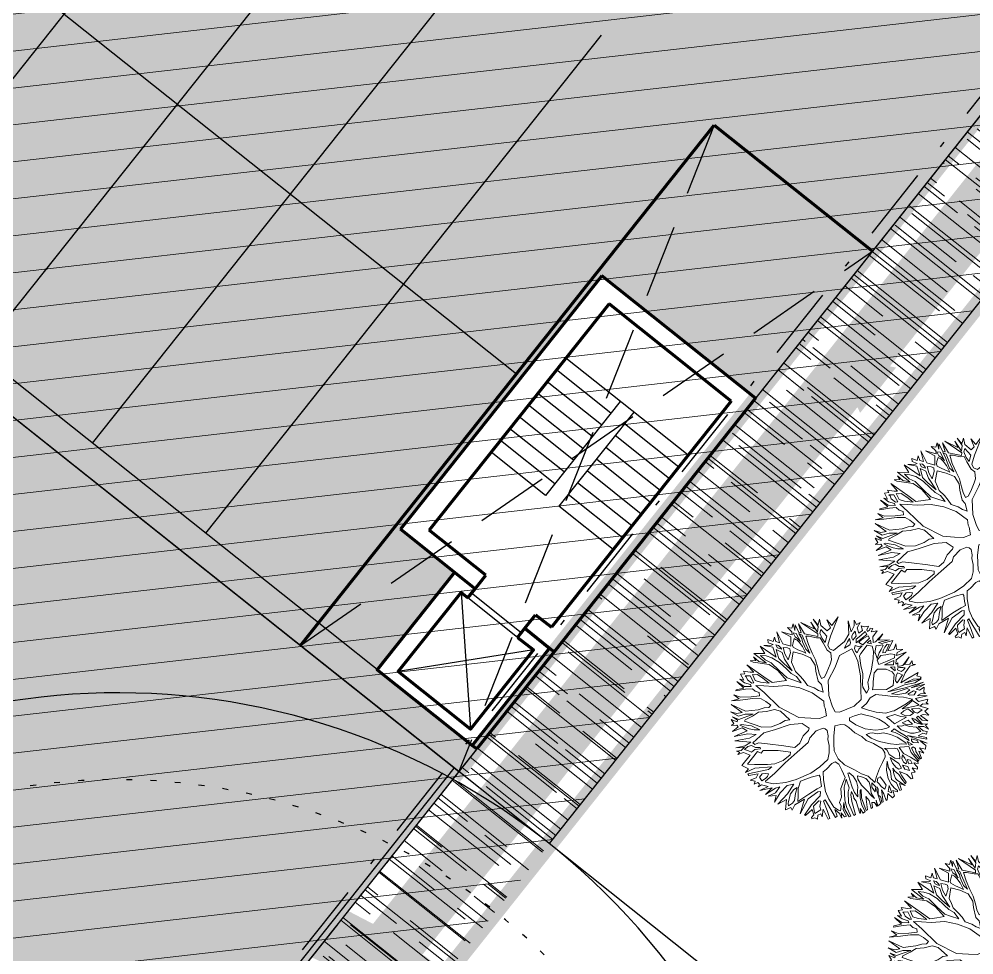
# Model space of a CAD drawing. Header units: metres. Extents: x -664657 to -643449, y -1076720 to -1062383.
# Drawn here: x -660278.7 to -660262.18, y -1066145.3 to -1066129.12 of the extents above; entities that cross this region are included whole.
import ezdxf

# ---------------------------------------------------------------- set-up
doc = ezdxf.new("R2010")
doc.units = ezdxf.units.M
doc.header["$LTSCALE"] = 0.1
for name, pattern in [('DASHDOT', [25.4, 12.7, -6.35, 0, -6.35]), ('DASHED', [19.05, 12.7, -6.35]), ('DIVIDE', [31.75, 12.7, -6.35, 0, -6.35, 0, -6.35]), ('DOT', [6.35, 0, -6.35])]:
    doc.linetypes.add(name, pattern=pattern)
doc.layers.get('0').update_dxf_attribs({"color": 8, "lineweight": 9})
for name, color, linetype in [('AA_THER_DOPRAVA', 142, 'Continuous'), ('AA_THER_KOMUNIKACE', 201, 'Continuous'), ('AA_THER_osy', 46, 'DASHDOT'), ('AA_THER_slabá', 4, 'Continuous'), ('AA_THER_srafy', 52, 'Continuous'), ('AA_THER_SRAFY KATASTR', 14, 'Continuous'), ('AA_THER_ZNACENI', 7, 'Continuous'), ('AA_THER_čerchovaná', 84, 'DIVIDE'), ('AA_THER_čárkovaná', 5, 'DASHED')]:
    doc.layers.add(name, color=color, linetype=linetype)
doc.layers.add('AA_THER_pomocná', color=30, linetype='Continuous', plot=False)
doc.layers.add('AA_THER_silná', color=1, linetype='Continuous', lineweight=70)
doc.layers.add('AA_THER_STAFAZ', color=252, linetype='Continuous', lineweight=0)

# ---------------------------------------------------------------- blocks, each defined once
blk = doc.blocks.new('A$C0C461CEA')
for p, q in [((0.063, 0.606), (-0.009, 0.765)), ((-0.009, 0.765), (0.101, 0.706)), ((0.101, 0.706), (0.094, 0.804)), ((0.094, 0.804), (0.195, 0.61)), ((0.214, 0.725), (0.134, 0.788)), ((0.134, 0.788), (0.212, 0.751)), ((0.191, 0.795), (0.205, 0.826)), ((0.231, 0.749), (0.191, 0.795)), ((0.205, 0.826), (0.247, 0.779)), ((0.247, 0.779), (0.283, 0.818)), ((0.283, 0.818), (0.273, 0.766)), ((0.273, 0.766), (0.303, 0.735)), ((0.303, 0.735), (0.335, 0.855)), ((0.335, 0.855), (0.332, 0.706)), ((0.448, 0.732), (0.381, 0.832)), ((0.381, 0.832), (0.473, 0.745)), ((0.483, 0.777), (0.463, 0.845)), ((0.463, 0.845), (0.503, 0.812)), ((0.473, 0.745), (0.483, 0.777)), ((0.49, 0.711), (0.491, 0.762)), ((0.491, 0.762), (0.519, 0.739)), ((0.503, 0.812), (0.541, 0.849)), ((0.541, 0.849), (0.523, 0.775)), ((0.523, 0.775), (0.552, 0.829)), ((0.552, 0.829), (0.55, 0.733)), ((0.572, 0.716), (0.592, 0.82)), ((0.592, 0.82), (0.599, 0.69)), ((0.732, 0.619), (0.623, 0.824)), ((0.623, 0.824), (0.721, 0.691)), ((0.721, 0.691), (0.725, 0.772)), ((0.725, 0.772), (0.739, 0.638)), ((0.773, 0.691), (0.762, 0.79)), ((0.762, 0.79), (0.78, 0.708)), ((0.782, 0.71), (0.826, 0.755)), ((0.826, 0.755), (0.807, 0.687)), ((-0.108, 0.579), (-0.136, 0.688)), ((-0.136, 0.688), (-0.031, 0.479)), ((-0.062, 0.681), (-0.084, 0.71)), ((-0.084, 0.71), (-0.025, 0.681)), ((0.086, 0.573), (-0.062, 0.681)), ((-0.025, 0.681), (-0.029, 0.73)), ((-0.029, 0.73), (-0.001, 0.656)), ((-0.001, 0.656), (0.063, 0.606)), ((0.049, 0.709), (0.1, 0.674)), ((0.071, 0.64), (0.049, 0.709)), ((0.1, 0.674), (0.148, 0.626)), ((0.195, 0.61), (0.214, 0.725)), ((0.212, 0.751), (0.231, 0.749)), ((0.226, 0.644), (0.236, 0.684)), ((0.236, 0.684), (0.278, 0.625)), ((0.256, 0.734), (0.28, 0.713)), ((0.257, 0.695), (0.256, 0.734)), ((0.272, 0.676), (0.257, 0.695)), ((0.291, 0.657), (0.272, 0.676)), ((0.28, 0.713), (0.29, 0.678)), ((0.29, 0.678), (0.291, 0.657)), ((0.298, 0.594), (0.316, 0.668)), ((0.316, 0.668), (0.354, 0.641)), ((0.332, 0.706), (0.398, 0.641)), ((0.398, 0.641), (0.448, 0.732)), ((0.438, 0.663), (0.419, 0.639)), ((0.471, 0.697), (0.438, 0.663)), ((0.482, 0.682), (0.471, 0.697)), ((0.492, 0.669), (0.482, 0.682)), ((0.505, 0.682), (0.49, 0.711)), ((0.503, 0.634), (0.492, 0.669)), ((0.518, 0.634), (0.505, 0.682)), ((0.519, 0.739), (0.518, 0.634)), ((0.539, 0.622), (0.547, 0.66)), ((0.544, 0.723), (0.568, 0.689)), ((0.547, 0.66), (0.544, 0.723)), ((0.55, 0.733), (0.572, 0.716)), ((0.568, 0.689), (0.562, 0.609)), ((0.6, 0.66), (0.581, 0.563)), ((0.599, 0.69), (0.656, 0.641)), ((0.629, 0.644), (0.6, 0.66)), ((0.739, 0.638), (0.773, 0.691)), ((0.785, 0.647), (0.756, 0.617)), ((0.78, 0.708), (0.782, 0.71)), ((0.811, 0.549), (0.785, 0.647)), ((0.807, 0.687), (0.84, 0.599)), ((1.024, 0.679), (0.847, 0.53)), ((0.888, 0.613), (0.897, 0.711)), ((0.897, 0.711), (0.915, 0.627)), ((0.915, 0.627), (1.024, 0.679)), ((-0.291, 0.473), (-0.326, 0.577)), ((-0.326, 0.577), (-0.279, 0.488)), ((-0.256, 0.522), (-0.284, 0.582)), ((-0.284, 0.582), (-0.25, 0.553)), ((-0.25, 0.553), (-0.251, 0.627)), ((-0.251, 0.627), (-0.205, 0.61)), ((-0.215, 0.587), (-0.164, 0.562)), ((-0.208, 0.57), (-0.215, 0.587)), ((-0.212, 0.536), (-0.208, 0.57)), ((-0.205, 0.61), (-0.205, 0.641)), ((-0.205, 0.641), (-0.143, 0.596)), ((-0.164, 0.562), (-0.163, 0.47)), ((-0.143, 0.596), (-0.108, 0.579)), ((-0.134, 0.562), (-0.138, 0.487)), ((-0.111, 0.544), (-0.134, 0.562)), ((-0.084, 0.536), (-0.111, 0.544)), ((0.115, 0.58), (0.071, 0.64)), ((0.141, 0.467), (0.086, 0.573)), ((0.154, 0.458), (0.115, 0.58)), ((0.148, 0.626), (0.198, 0.54)), ((0.198, 0.54), (0.234, 0.438)), ((0.212, 0.581), (0.226, 0.644)), ((0.236, 0.499), (0.212, 0.581)), ((0.278, 0.625), (0.267, 0.543)), ((0.267, 0.543), (0.281, 0.388)), ((0.299, 0.519), (0.298, 0.594)), ((0.359, 0.578), (0.299, 0.519)), ((0.392, 0.572), (0.318, 0.477)), ((0.354, 0.641), (0.373, 0.618)), ((0.373, 0.618), (0.359, 0.578)), ((0.469, 0.501), (0.392, 0.572)), ((0.419, 0.639), (0.417, 0.618)), ((0.417, 0.618), (0.449, 0.568)), ((0.449, 0.568), (0.492, 0.518)), ((0.512, 0.575), (0.503, 0.634)), ((0.511, 0.491), (0.512, 0.575)), ((0.53, 0.531), (0.539, 0.622)), ((0.562, 0.609), (0.551, 0.471)), ((0.581, 0.563), (0.574, 0.456)), ((0.699, 0.587), (0.629, 0.644)), ((0.656, 0.641), (0.716, 0.594)), ((0.735, 0.569), (0.699, 0.587)), ((0.716, 0.594), (0.732, 0.619)), ((0.736, 0.502), (0.735, 0.569)), ((0.756, 0.617), (0.75, 0.55)), ((0.75, 0.55), (0.759, 0.494)), ((0.759, 0.494), (0.811, 0.549)), ((0.84, 0.599), (0.888, 0.613)), ((1.039, 0.454), (1.103, 0.589)), ((1.103, 0.589), (1.074, 0.465)), ((1.137, 0.506), (1.166, 0.562)), ((1.166, 0.562), (1.164, 0.508)), ((-0.394, 0.388), (-0.424, 0.459)), ((-0.424, 0.459), (-0.372, 0.399)), ((-0.386, 0.487), (-0.377, 0.497)), ((-0.28, 0.452), (-0.386, 0.487)), ((-0.377, 0.497), (-0.291, 0.473)), ((-0.209, 0.421), (-0.28, 0.452)), ((-0.279, 0.488), (-0.209, 0.448)), ((-0.207, 0.472), (-0.256, 0.522)), ((-0.186, 0.48), (-0.212, 0.536)), ((-0.209, 0.448), (-0.207, 0.472)), ((-0.163, 0.47), (-0.186, 0.48)), ((-0.157, 0.436), (-0.114, 0.321)), ((-0.081, 0.391), (-0.157, 0.436)), ((-0.138, 0.487), (-0.095, 0.443)), ((-0.095, 0.443), (-0.013, 0.385)), ((-0.05, 0.471), (-0.084, 0.536)), ((-0.013, 0.385), (-0.05, 0.471)), ((-0.031, 0.479), (0.019, 0.379)), ((0.175, 0.322), (0.141, 0.467)), ((0.193, 0.345), (0.154, 0.458)), ((0.234, 0.438), (0.258, 0.367)), ((0.281, 0.388), (0.236, 0.499)), ((0.318, 0.477), (0.314, 0.414)), ((0.532, 0.422), (0.469, 0.501)), ((0.492, 0.518), (0.511, 0.491)), ((0.551, 0.471), (0.53, 0.531)), ((0.574, 0.456), (0.571, 0.374)), ((0.738, 0.409), (0.736, 0.502)), ((0.772, 0.454), (0.768, 0.41)), ((0.847, 0.53), (0.772, 0.454)), ((0.955, 0.401), (1.039, 0.454)), ((1.085, 0.438), (1.06, 0.421)), ((1.074, 0.465), (1.137, 0.506)), ((1.117, 0.447), (1.085, 0.438)), ((1.102, 0.394), (1.117, 0.447)), ((1.154, 0.472), (1.142, 0.409)), ((1.213, 0.508), (1.154, 0.472)), ((1.164, 0.508), (1.213, 0.508)), ((1.193, 0.416), (1.206, 0.47)), ((1.206, 0.47), (1.232, 0.441)), ((1.232, 0.441), (1.276, 0.429)), ((-0.436, 0.238), (-0.503, 0.376)), ((-0.503, 0.376), (-0.397, 0.235)), ((-0.394, 0.371), (-0.482, 0.412)), ((-0.482, 0.412), (-0.394, 0.388)), ((-0.256, 0.32), (-0.394, 0.371)), ((-0.372, 0.399), (-0.265, 0.347)), ((-0.265, 0.347), (-0.176, 0.312)), ((-0.194, 0.381), (-0.209, 0.421)), ((-0.162, 0.346), (-0.194, 0.381)), ((-0.176, 0.312), (-0.162, 0.346)), ((0.012, 0.333), (-0.081, 0.391)), ((0.154, 0.269), (0.012, 0.333)), ((0.019, 0.379), (0.096, 0.349)), ((0.096, 0.349), (0.175, 0.322)), ((0.24, 0.295), (0.193, 0.345)), ((0.258, 0.367), (0.296, 0.309)), ((0.314, 0.414), (0.309, 0.363)), ((0.309, 0.363), (0.334, 0.286)), ((0.513, 0.258), (0.54, 0.324)), ((0.54, 0.324), (0.532, 0.422)), ((0.571, 0.374), (0.551, 0.283)), ((0.731, 0.289), (0.76, 0.363)), ((0.76, 0.363), (0.738, 0.409)), ((0.768, 0.41), (0.8, 0.37)), ((0.8, 0.37), (0.955, 0.401)), ((0.943, 0.354), (0.922, 0.336)), ((0.922, 0.336), (0.992, 0.342)), ((0.983, 0.384), (0.943, 0.354)), ((1.022, 0.404), (0.983, 0.384)), ((0.992, 0.342), (1.008, 0.359)), ((1.008, 0.359), (1.022, 0.404)), ((1.06, 0.421), (1.046, 0.396)), ((1.046, 0.396), (1.046, 0.37)), ((1.046, 0.37), (1.102, 0.394)), ((1.084, 0.364), (1.065, 0.329)), ((1.065, 0.329), (1.216, 0.353)), ((1.151, 0.377), (1.084, 0.364)), ((1.115, 0.327), (1.094, 0.318)), ((1.157, 0.334), (1.115, 0.327)), ((1.142, 0.409), (1.193, 0.416)), ((1.216, 0.393), (1.151, 0.377)), ((1.223, 0.332), (1.157, 0.334)), ((1.216, 0.353), (1.216, 0.393)), ((1.221, 0.303), (1.223, 0.332)), ((1.276, 0.429), (1.239, 0.399)), ((1.239, 0.399), (1.239, 0.378)), ((1.239, 0.378), (1.266, 0.383)), ((1.336, 0.335), (1.265, 0.299)), ((1.266, 0.383), (1.281, 0.398)), ((1.308, 0.383), (1.275, 0.358)), ((1.275, 0.358), (1.336, 0.335)), ((1.281, 0.398), (1.308, 0.383)), ((-0.577, 0.172), (-0.583, 0.229)), ((-0.583, 0.229), (-0.536, 0.174)), ((-0.526, 0.187), (-0.556, 0.247)), ((-0.556, 0.247), (-0.505, 0.187)), ((-0.495, 0.221), (-0.55, 0.309)), ((-0.55, 0.309), (-0.495, 0.256)), ((-0.495, 0.256), (-0.436, 0.238)), ((-0.415, 0.205), (-0.495, 0.221)), ((-0.397, 0.235), (-0.263, 0.181)), ((-0.174, 0.275), (-0.256, 0.32)), ((-0.142, 0.224), (-0.174, 0.275)), ((-0.114, 0.159), (-0.142, 0.224)), ((-0.114, 0.321), (-0.04, 0.095)), ((0.266, 0.178), (0.154, 0.269)), ((0.308, 0.222), (0.24, 0.295)), ((0.296, 0.309), (0.308, 0.222)), ((0.334, 0.286), (0.348, 0.221)), ((0.348, 0.221), (0.354, 0.16)), ((0.485, 0.148), (0.513, 0.258)), ((0.534, 0.218), (0.533, 0.155)), ((0.551, 0.283), (0.534, 0.218)), ((0.619, 0.192), (0.694, 0.255)), ((0.694, 0.255), (0.731, 0.289)), ((0.834, 0.289), (0.726, 0.197)), ((0.992, 0.29), (0.834, 0.289)), ((0.985, 0.138), (0.99, 0.219)), ((0.99, 0.219), (0.992, 0.29)), ((1.019, 0.28), (1.014, 0.25)), ((1.014, 0.25), (1.022, 0.223)), ((1.04, 0.305), (1.019, 0.28)), ((1.022, 0.223), (1.057, 0.251)), ((1.065, 0.28), (1.04, 0.305)), ((1.161, 0.247), (1.054, 0.196)), ((1.057, 0.251), (1.11, 0.266)), ((1.11, 0.266), (1.065, 0.28)), ((1.094, 0.318), (1.123, 0.272)), ((1.123, 0.272), (1.221, 0.303)), ((1.207, 0.21), (1.161, 0.247)), ((1.221, 0.277), (1.173, 0.268)), ((1.173, 0.268), (1.209, 0.239)), ((1.209, 0.239), (1.221, 0.277)), ((1.265, 0.299), (1.236, 0.242)), ((1.236, 0.242), (1.263, 0.236)), ((1.263, 0.236), (1.379, 0.275)), ((1.379, 0.275), (1.301, 0.236)), ((1.301, 0.236), (1.411, 0.18)), ((-0.635, 0.101), (-0.551, 0.117)), ((-0.612, 0.165), (-0.577, 0.172)), ((-0.557, 0.142), (-0.612, 0.165)), ((-0.551, 0.117), (-0.557, 0.142)), ((-0.536, 0.174), (-0.526, 0.187)), ((-0.509, 0.126), (-0.526, 0.126)), ((-0.526, 0.126), (-0.492, 0.08)), ((-0.416, 0.057), (-0.509, 0.126)), ((-0.505, 0.187), (-0.335, 0.163)), ((-0.444, 0.15), (-0.46, 0.141)), ((-0.46, 0.141), (-0.318, -0.013)), ((-0.353, 0.149), (-0.444, 0.15)), ((-0.335, 0.163), (-0.415, 0.205)), ((-0.273, 0.155), (-0.353, 0.149)), ((-0.191, 0.121), (-0.273, 0.155)), ((-0.263, 0.181), (-0.194, 0.167)), ((-0.194, 0.167), (-0.145, 0.146)), ((-0.099, 0.096), (-0.191, 0.121)), ((-0.145, 0.146), (-0.114, 0.159)), ((0.364, 0.065), (0.266, 0.178)), ((0.354, 0.16), (0.409, 0.103)), ((0.498, 0.096), (0.485, 0.148)), ((0.533, 0.155), (0.567, 0.153)), ((0.567, 0.153), (0.619, 0.192)), ((0.726, 0.197), (0.588, 0.099)), ((0.934, -0.024), (0.985, 0.138)), ((1.029, 0.181), (0.99, 0.078)), ((1.054, 0.196), (1.029, 0.181)), ((1.15, 0.081), (1.193, 0.151)), ((1.201, 0.118), (1.192, 0.06)), ((1.193, 0.151), (1.207, 0.21)), ((1.249, 0.194), (1.201, 0.132)), ((1.201, 0.132), (1.201, 0.118)), ((1.242, 0.105), (1.277, 0.128)), ((1.268, 0.179), (1.249, 0.194)), ((1.314, 0.169), (1.268, 0.179)), ((1.294, 0.108), (1.276, 0.086)), ((1.277, 0.128), (1.319, 0.158)), ((1.411, 0.18), (1.289, 0.213)), ((1.289, 0.213), (1.317, 0.184)), ((1.327, 0.131), (1.294, 0.108)), ((1.305, 0.077), (1.384, 0.138)), ((1.319, 0.158), (1.314, 0.169)), ((1.317, 0.184), (1.443, 0.155)), ((1.367, 0.149), (1.327, 0.131)), ((1.443, 0.155), (1.34, 0.081)), ((1.384, 0.138), (1.367, 0.149)), ((1.406, 0.061), (1.454, 0.109)), ((1.454, 0.109), (1.431, 0.05)), ((-0.493, -0.002), (-0.644, 0.041)), ((-0.644, 0.041), (-0.485, 0.03)), ((-0.519, 0.086), (-0.635, 0.101)), ((-0.485, 0.03), (-0.519, 0.086)), ((-0.492, 0.08), (-0.453, 0.038)), ((-0.453, 0.038), (-0.411, 0.003)), ((-0.354, -0.026), (-0.416, 0.057)), ((-0.411, 0.003), (-0.354, -0.026)), ((-0.05, 0.048), (-0.099, 0.096)), ((0, -0.086), (-0.05, 0.048)), ((-0.04, 0.095), (0.101, -0.11)), ((0.435, -0.079), (0.364, 0.065)), ((0.409, 0.103), (0.439, 0.053)), ((0.439, 0.053), (0.476, 0.01)), ((0.476, 0.01), (0.498, 0.096)), ((0.588, 0.099), (0.514, -0.053)), ((0.99, 0.078), (0.966, -0.017)), ((1.064, -0.035), (1.15, 0.081)), ((1.184, 0.044), (1.176, -0.007)), ((1.242, 0.072), (1.184, 0.044)), ((1.192, 0.06), (1.242, 0.105)), ((1.297, 0.051), (1.242, 0.072)), ((1.276, 0.086), (1.305, 0.077)), ((1.347, 0.037), (1.297, 0.051)), ((1.34, 0.081), (1.406, 0.061)), ((1.386, 0.006), (1.347, 0.037)), ((1.367, -0.026), (1.386, 0.006)), ((1.421, 0.016), (1.398, -0.011)), ((1.495, 0.013), (1.421, 0.016)), ((1.431, 0.05), (1.495, 0.013)), ((-0.599, -0.118), (-0.687, -0.081)), ((-0.687, -0.081), (-0.582, -0.108)), ((-0.508, -0.101), (-0.659, -0.004)), ((-0.659, -0.004), (-0.5, -0.057)), ((-0.582, -0.108), (-0.544, -0.105)), ((-0.544, -0.105), (-0.508, -0.101)), ((-0.5, -0.057), (-0.412, -0.054)), ((-0.412, -0.054), (-0.493, -0.002)), ((-0.33, -0.078), (-0.491, -0.12)), ((-0.208, -0.104), (-0.33, -0.078)), ((-0.318, -0.013), (-0.221, -0.06)), ((-0.221, -0.06), (-0.118, -0.072)), ((-0.023, -0.134), (-0.208, -0.104)), ((-0.118, -0.072), (-0.051, -0.067)), ((-0.051, -0.067), (0, -0.086)), ((0.412, -0.132), (0.435, -0.079)), ((0.514, -0.053), (0.492, -0.182)), ((0.864, -0.159), (0.934, -0.024)), ((0.966, -0.017), (0.908, -0.119)), ((0.973, -0.127), (1.064, -0.035)), ((1.084, -0.067), (1.026, -0.151)), ((1.138, -0.047), (1.084, -0.067)), ((1.225, -0.095), (1.138, -0.047)), ((1.176, -0.007), (1.277, -0.02)), ((1.271, -0.153), (1.225, -0.095)), ((1.231, -0.04), (1.321, -0.091)), ((1.289, -0.041), (1.231, -0.04)), ((1.277, -0.02), (1.367, -0.026)), ((1.324, -0.116), (1.277, -0.096)), ((1.277, -0.096), (1.303, -0.157)), ((1.346, -0.047), (1.289, -0.041)), ((1.321, -0.091), (1.346, -0.047)), ((1.374, -0.053), (1.346, -0.093)), ((1.346, -0.093), (1.374, -0.091)), ((1.374, -0.091), (1.353, -0.129)), ((1.514, -0.029), (1.374, -0.053)), ((1.398, -0.011), (1.514, -0.029)), ((1.41, -0.147), (1.519, -0.094)), ((1.519, -0.094), (1.431, -0.145)), ((-0.701, -0.157), (-0.672, -0.144)), ((-0.634, -0.167), (-0.701, -0.157)), ((-0.672, -0.144), (-0.697, -0.115)), ((-0.697, -0.115), (-0.649, -0.134)), ((-0.649, -0.134), (-0.599, -0.118)), ((-0.583, -0.227), (-0.634, -0.167)), ((-0.561, -0.129), (-0.611, -0.142)), ((-0.611, -0.142), (-0.575, -0.175)), ((-0.575, -0.175), (-0.552, -0.204)), ((-0.519, -0.137), (-0.561, -0.129)), ((-0.552, -0.204), (-0.506, -0.197)), ((-0.491, -0.179), (-0.519, -0.137)), ((-0.506, -0.197), (-0.448, -0.22)), ((-0.491, -0.12), (-0.481, -0.145)), ((-0.444, -0.203), (-0.491, -0.179)), ((-0.481, -0.145), (-0.435, -0.149)), ((-0.448, -0.22), (-0.444, -0.203)), ((-0.435, -0.149), (-0.35, -0.207)), ((-0.35, -0.207), (-0.2, -0.314)), ((0.101, -0.19), (-0.023, -0.134)), ((0.101, -0.11), (0.215, -0.18)), ((0.147, -0.271), (0.101, -0.19)), ((0.215, -0.18), (0.302, -0.23)), ((0.386, -0.241), (0.412, -0.157)), ((0.412, -0.157), (0.412, -0.132)), ((0.492, -0.182), (0.493, -0.246)), ((0.814, -0.262), (0.864, -0.159)), ((0.908, -0.119), (0.897, -0.15)), ((0.897, -0.15), (0.901, -0.228)), ((0.901, -0.228), (0.946, -0.198)), ((0.946, -0.198), (0.973, -0.127)), ((1.009, -0.187), (0.98, -0.225)), ((1.026, -0.151), (1.009, -0.187)), ((1.208, -0.294), (1.276, -0.187)), ((1.287, -0.212), (1.256, -0.26)), ((1.276, -0.187), (1.271, -0.153)), ((1.318, -0.192), (1.287, -0.212)), ((1.303, -0.157), (1.324, -0.116)), ((1.356, -0.236), (1.318, -0.192)), ((1.347, -0.14), (1.333, -0.161)), ((1.333, -0.161), (1.36, -0.194)), ((1.368, -0.148), (1.347, -0.14)), ((1.353, -0.129), (1.41, -0.147)), ((1.36, -0.194), (1.389, -0.194)), ((1.4, -0.166), (1.368, -0.148)), ((1.389, -0.194), (1.421, -0.179)), ((1.476, -0.191), (1.394, -0.229)), ((1.421, -0.179), (1.4, -0.166)), ((1.431, -0.145), (1.486, -0.17)), ((1.541, -0.201), (1.476, -0.191)), ((1.486, -0.17), (1.527, -0.148)), ((1.527, -0.148), (1.511, -0.184)), ((1.511, -0.184), (1.541, -0.201)), ((-0.721, -0.288), (-0.583, -0.227)), ((-0.67, -0.354), (-0.721, -0.288)), ((-0.49, -0.229), (-0.658, -0.302)), ((-0.658, -0.302), (-0.588, -0.343)), ((-0.465, -0.267), (-0.49, -0.229)), ((-0.431, -0.251), (-0.465, -0.267)), ((-0.402, -0.266), (-0.431, -0.251)), ((-0.281, -0.328), (-0.402, -0.266)), ((-0.2, -0.314), (-0.141, -0.358)), ((-0.025, -0.371), (0.046, -0.318)), ((0.046, -0.318), (0.128, -0.29)), ((0.128, -0.29), (0.147, -0.271)), ((0.302, -0.23), (0.386, -0.241)), ((0.493, -0.246), (0.533, -0.274)), ((0.533, -0.274), (0.71, -0.29)), ((0.71, -0.29), (0.814, -0.262)), ((0.846, -0.329), (0.914, -0.295)), ((0.914, -0.295), (0.987, -0.292)), ((0.98, -0.225), (1.12, -0.297)), ((0.987, -0.292), (1.076, -0.35)), ((1.12, -0.297), (1.208, -0.294)), ((1.256, -0.26), (1.262, -0.288)), ((1.262, -0.288), (1.356, -0.236)), ((1.394, -0.229), (1.298, -0.308)), ((1.298, -0.308), (1.389, -0.301)), ((1.389, -0.301), (1.527, -0.295)), ((1.527, -0.295), (1.496, -0.321)), ((1.496, -0.321), (1.528, -0.358)), ((-0.722, -0.374), (-0.67, -0.354)), ((-0.605, -0.381), (-0.722, -0.374)), ((-0.705, -0.422), (-0.705, -0.403)), ((-0.705, -0.403), (-0.475, -0.468)), ((-0.602, -0.457), (-0.705, -0.422)), ((-0.429, -0.459), (-0.605, -0.381)), ((-0.588, -0.343), (-0.459, -0.411)), ((-0.459, -0.411), (-0.383, -0.446)), ((-0.167, -0.411), (-0.281, -0.328)), ((-0.182, -0.436), (-0.167, -0.411)), ((-0.141, -0.358), (-0.098, -0.387)), ((0.06, -0.41), (-0.099, -0.448)), ((-0.098, -0.387), (-0.025, -0.371)), ((0.101, -0.37), (0.06, -0.41)), ((0.202, -0.337), (0.101, -0.37)), ((0.284, -0.347), (0.202, -0.337)), ((0.301, -0.364), (0.284, -0.347)), ((0.295, -0.448), (0.313, -0.389)), ((0.313, -0.389), (0.301, -0.364)), ((0.414, -0.386), (0.348, -0.481)), ((0.482, -0.404), (0.414, -0.386)), ((0.518, -0.429), (0.482, -0.404)), ((0.544, -0.477), (0.518, -0.429)), ((0.601, -0.382), (0.587, -0.408)), ((0.587, -0.408), (0.628, -0.487)), ((0.66, -0.39), (0.601, -0.382)), ((0.74, -0.406), (0.66, -0.39)), ((0.768, -0.431), (0.74, -0.406)), ((0.773, -0.347), (0.846, -0.329)), ((0.833, -0.407), (0.773, -0.347)), ((0.896, -0.469), (0.833, -0.407)), ((1.076, -0.35), (1.146, -0.402)), ((1.322, -0.346), (1.122, -0.328)), ((1.122, -0.328), (1.314, -0.377)), ((1.146, -0.366), (1.331, -0.398)), ((1.205, -0.406), (1.146, -0.366)), ((1.146, -0.402), (1.247, -0.462)), ((1.293, -0.438), (1.205, -0.406)), ((1.35, -0.423), (1.293, -0.438)), ((1.314, -0.377), (1.526, -0.421)), ((1.436, -0.382), (1.322, -0.346)), ((1.331, -0.398), (1.35, -0.423)), ((1.439, -0.334), (1.334, -0.329)), ((1.334, -0.329), (1.521, -0.375)), ((1.526, -0.421), (1.375, -0.412)), ((1.375, -0.412), (1.53, -0.449)), ((1.521, -0.375), (1.436, -0.382)), ((1.513, -0.369), (1.439, -0.334)), ((1.528, -0.358), (1.513, -0.369)), ((-0.671, -0.512), (-0.715, -0.477)), ((-0.715, -0.477), (-0.643, -0.483)), ((-0.697, -0.539), (-0.671, -0.512)), ((-0.643, -0.483), (-0.602, -0.457)), ((-0.562, -0.478), (-0.608, -0.497)), ((-0.608, -0.497), (-0.603, -0.545)), ((-0.439, -0.537), (-0.569, -0.566)), ((-0.528, -0.49), (-0.562, -0.478)), ((-0.555, -0.54), (-0.523, -0.534)), ((-0.5, -0.512), (-0.528, -0.49)), ((-0.523, -0.534), (-0.5, -0.512)), ((-0.475, -0.468), (-0.429, -0.459)), ((-0.274, -0.489), (-0.439, -0.537)), ((-0.383, -0.446), (-0.284, -0.456)), ((-0.284, -0.456), (-0.182, -0.436)), ((-0.099, -0.448), (-0.274, -0.489)), ((0.252, -0.551), (0.271, -0.484)), ((0.271, -0.484), (0.295, -0.448)), ((0.348, -0.481), (0.309, -0.559)), ((0.574, -0.561), (0.544, -0.477)), ((0.628, -0.487), (0.7, -0.576)), ((0.831, -0.489), (0.768, -0.431)), ((0.885, -0.552), (0.831, -0.489)), ((0.987, -0.527), (0.896, -0.469)), ((1.063, -0.541), (0.987, -0.527)), ((1.328, -0.531), (1.24, -0.542)), ((1.247, -0.462), (1.328, -0.531)), ((1.308, -0.455), (1.382, -0.454)), ((1.323, -0.478), (1.308, -0.455)), ((1.367, -0.498), (1.323, -0.478)), ((1.403, -0.475), (1.367, -0.498)), ((1.382, -0.454), (1.403, -0.475)), ((1.434, -0.521), (1.395, -0.521)), ((1.395, -0.521), (1.492, -0.575)), ((1.53, -0.449), (1.415, -0.452)), ((1.415, -0.452), (1.445, -0.477)), ((1.485, -0.543), (1.434, -0.521)), ((1.445, -0.477), (1.505, -0.474)), ((1.505, -0.474), (1.477, -0.522)), ((1.477, -0.522), (1.485, -0.543)), ((-0.651, -0.541), (-0.697, -0.539)), ((-0.537, -0.67), (-0.676, -0.63)), ((-0.676, -0.63), (-0.569, -0.633)), ((-0.67, -0.585), (-0.643, -0.564)), ((-0.628, -0.583), (-0.67, -0.585)), ((-0.643, -0.564), (-0.651, -0.541)), ((-0.569, -0.633), (-0.628, -0.583)), ((-0.603, -0.545), (-0.555, -0.54)), ((-0.569, -0.566), (-0.571, -0.578)), ((-0.571, -0.578), (-0.503, -0.638)), ((-0.503, -0.638), (-0.373, -0.687)), ((0.165, -0.682), (0.215, -0.623)), ((0.215, -0.623), (0.252, -0.551)), ((0.276, -0.629), (0.273, -0.73)), ((0.309, -0.559), (0.276, -0.629)), ((0.627, -0.632), (0.574, -0.561)), ((0.648, -0.697), (0.627, -0.632)), ((0.68, -0.635), (0.71, -0.698)), ((0.723, -0.641), (0.68, -0.635)), ((0.7, -0.576), (0.793, -0.643)), ((0.755, -0.654), (0.723, -0.641)), ((0.793, -0.643), (0.86, -0.669)), ((0.927, -0.618), (0.885, -0.552)), ((0.953, -0.683), (0.927, -0.618)), ((0.973, -0.572), (1.072, -0.589)), ((0.997, -0.622), (0.973, -0.572)), ((1.018, -0.681), (0.997, -0.622)), ((1.084, -0.55), (1.063, -0.541)), ((1.072, -0.589), (1.119, -0.642)), ((1.24, -0.542), (1.084, -0.55)), ((1.119, -0.642), (1.171, -0.679)), ((1.135, -0.61), (1.181, -0.601)), ((1.169, -0.658), (1.135, -0.61)), ((1.271, -0.556), (1.173, -0.572)), ((1.173, -0.572), (1.345, -0.623)), ((1.181, -0.601), (1.228, -0.603)), ((1.228, -0.603), (1.262, -0.674)), ((1.339, -0.652), (1.266, -0.621)), ((1.266, -0.621), (1.279, -0.67)), ((1.32, -0.545), (1.271, -0.556)), ((1.362, -0.62), (1.32, -0.545)), ((1.345, -0.623), (1.362, -0.62)), ((1.492, -0.575), (1.361, -0.539)), ((1.361, -0.539), (1.376, -0.585)), ((1.404, -0.631), (1.364, -0.641)), ((1.364, -0.641), (1.432, -0.706)), ((1.376, -0.585), (1.48, -0.613)), ((1.457, -0.664), (1.404, -0.631)), ((1.461, -0.634), (1.444, -0.636)), ((1.444, -0.636), (1.457, -0.664)), ((1.48, -0.613), (1.461, -0.634)), ((-0.639, -0.698), (-0.537, -0.67)), ((-0.507, -0.691), (-0.639, -0.698)), ((-0.54, -0.767), (-0.622, -0.732)), ((-0.622, -0.732), (-0.532, -0.735)), ((-0.532, -0.735), (-0.456, -0.699)), ((-0.456, -0.699), (-0.507, -0.691)), ((-0.374, -0.724), (-0.483, -0.76)), ((-0.416, -0.81), (-0.302, -0.746)), ((-0.302, -0.746), (-0.374, -0.724)), ((-0.373, -0.687), (-0.256, -0.714)), ((-0.256, -0.714), (-0.076, -0.727)), ((-0.076, -0.727), (0.048, -0.713)), ((0.048, -0.713), (0.165, -0.682)), ((0.185, -0.745), (0.103, -0.771)), ((0.227, -0.745), (0.185, -0.745)), ((0.25, -0.786), (0.227, -0.745)), ((0.273, -0.73), (0.303, -0.824)), ((0.706, -0.765), (0.648, -0.697)), ((0.71, -0.698), (0.771, -0.775)), ((0.793, -0.687), (0.755, -0.654)), ((0.861, -0.713), (0.793, -0.687)), ((0.86, -0.669), (0.919, -0.683)), ((0.923, -0.765), (0.861, -0.713)), ((0.919, -0.683), (0.953, -0.683)), ((0.943, -0.738), (0.987, -0.729)), ((0.979, -0.769), (0.943, -0.738)), ((0.987, -0.729), (1.026, -0.796)), ((1.087, -0.68), (1.018, -0.681)), ((1.033, -0.716), (1.053, -0.774)), ((1.078, -0.743), (1.033, -0.716)), ((1.111, -0.744), (1.078, -0.743)), ((1.171, -0.679), (1.087, -0.68)), ((1.099, -0.713), (1.174, -0.717)), ((1.139, -0.759), (1.099, -0.713)), ((1.151, -0.786), (1.111, -0.744)), ((1.218, -0.683), (1.169, -0.658)), ((1.174, -0.717), (1.193, -0.78)), ((1.262, -0.674), (1.218, -0.683)), ((1.22, -0.716), (1.225, -0.775)), ((1.246, -0.741), (1.22, -0.716)), ((1.269, -0.792), (1.246, -0.741)), ((1.292, -0.73), (1.269, -0.733)), ((1.269, -0.733), (1.293, -0.833)), ((1.279, -0.67), (1.304, -0.696)), ((1.314, -0.791), (1.292, -0.73)), ((1.304, -0.696), (1.367, -0.69)), ((1.351, -0.74), (1.321, -0.736)), ((1.321, -0.736), (1.366, -0.826)), ((1.367, -0.69), (1.339, -0.652)), ((1.406, -0.775), (1.351, -0.74)), ((1.432, -0.706), (1.386, -0.715)), ((1.386, -0.715), (1.406, -0.775)), ((-0.483, -0.76), (-0.59, -0.822)), ((-0.59, -0.822), (-0.54, -0.767)), ((-0.568, -0.862), (-0.416, -0.81)), ((-0.457, -0.859), (-0.568, -0.862)), ((-0.519, -0.958), (-0.457, -0.859)), ((-0.388, -0.824), (-0.446, -0.892)), ((-0.329, -0.8), (-0.388, -0.824)), ((-0.381, -0.913), (-0.335, -0.847)), ((-0.335, -0.847), (-0.287, -0.798)), ((-0.287, -0.798), (-0.329, -0.8)), ((-0.283, -0.813), (-0.322, -0.887)), ((-0.221, -0.753), (-0.283, -0.813)), ((-0.092, -0.771), (-0.221, -0.753)), ((-0.004, -0.791), (-0.092, -0.771)), ((0.014, -0.86), (-0.027, -0.987)), ((-0.024, -0.869), (-0.002, -0.812)), ((-0.002, -0.812), (-0.004, -0.791)), ((0.055, -0.78), (0.014, -0.86)), ((0.103, -0.771), (0.055, -0.78)), ((0.249, -0.862), (0.25, -0.786)), ((0.303, -0.824), (0.376, -0.924)), ((0.766, -0.864), (0.706, -0.765)), ((0.771, -0.775), (0.873, -0.86)), ((0.873, -0.86), (0.932, -0.9)), ((0.975, -0.826), (0.923, -0.765)), ((1.031, -0.928), (0.975, -0.826)), ((1.005, -0.804), (0.979, -0.769)), ((1.045, -0.869), (1.005, -0.804)), ((1.026, -0.796), (1.051, -0.84)), ((1.051, -0.84), (1.075, -0.882)), ((1.053, -0.774), (1.127, -0.856)), ((1.127, -0.856), (1.163, -0.878)), ((1.193, -0.78), (1.139, -0.759)), ((1.217, -0.83), (1.151, -0.786)), ((1.239, -0.897), (1.217, -0.83)), ((1.225, -0.775), (1.289, -0.835)), ((1.293, -0.863), (1.24, -0.831)), ((1.24, -0.831), (1.264, -0.903)), ((1.289, -0.835), (1.269, -0.792)), ((1.293, -0.833), (1.345, -0.856)), ((1.366, -0.826), (1.314, -0.791)), ((1.345, -0.856), (1.318, -0.856)), ((1.318, -0.856), (1.327, -0.913)), ((-0.458, -0.964), (-0.519, -0.958)), ((-0.463, -0.909), (-0.469, -0.936)), ((-0.469, -0.936), (-0.415, -0.93)), ((-0.446, -0.892), (-0.463, -0.909)), ((-0.456, -0.999), (-0.458, -0.964)), ((-0.402, -0.959), (-0.456, -0.999)), ((-0.415, -0.93), (-0.381, -0.913)), ((-0.275, -0.955), (-0.402, -0.959)), ((-0.396, -1.075), (-0.275, -0.955)), ((-0.237, -0.968), (-0.396, -1.075)), ((-0.322, -0.887), (-0.355, -0.942)), ((-0.355, -0.942), (-0.206, -0.924)), ((-0.105, -0.95), (-0.237, -0.968)), ((-0.206, -0.924), (-0.095, -0.918)), ((-0.078, -0.962), (-0.105, -0.95)), ((-0.102, -1.004), (-0.078, -0.962)), ((-0.095, -0.918), (-0.04, -0.918)), ((-0.04, -0.918), (-0.024, -0.869)), ((0.206, -0.982), (0.243, -0.953)), ((0.243, -0.953), (0.249, -0.862)), ((0.292, -0.925), (0.277, -0.999)), ((0.309, -0.927), (0.292, -0.925)), ((0.33, -0.981), (0.309, -0.927)), ((0.376, -0.924), (0.427, -1.003)), ((0.693, -0.999), (0.75, -0.958)), ((0.75, -0.958), (0.766, -0.918)), ((0.766, -0.918), (0.766, -0.864)), ((0.789, -0.874), (0.884, -0.921)), ((0.804, -0.903), (0.789, -0.874)), ((0.804, -0.956), (0.804, -0.903)), ((0.813, -0.977), (0.804, -0.956)), ((0.884, -0.921), (0.914, -0.946)), ((0.914, -0.946), (0.914, -0.998)), ((0.932, -0.9), (0.98, -0.916)), ((0.939, -0.942), (0.95, -1.023)), ((0.95, -0.942), (0.939, -0.942)), ((1.04, -0.98), (0.95, -0.942)), ((0.98, -0.916), (1.029, -0.945)), ((1.029, -0.945), (1.031, -0.928)), ((1.075, -0.925), (1.045, -0.869)), ((1.05, -0.921), (1.086, -0.98)), ((1.051, -0.97), (1.05, -0.921)), ((1.075, -0.882), (1.075, -0.925)), ((1.259, -1.006), (1.085, -0.865)), ((1.085, -0.865), (1.242, -1.046)), ((1.098, -0.94), (1.107, -0.921)), ((1.105, -0.963), (1.098, -0.94)), ((1.156, -0.996), (1.105, -0.963)), ((1.107, -0.921), (1.156, -0.965)), ((1.156, -0.965), (1.156, -0.996)), ((1.163, -0.878), (1.239, -0.897)), ((1.249, -0.922), (1.189, -0.924)), ((1.189, -0.924), (1.265, -0.987)), ((1.281, -0.953), (1.249, -0.922)), ((1.264, -0.903), (1.302, -0.93)), ((1.302, -0.93), (1.281, -0.953)), ((1.327, -0.913), (1.293, -0.863)), ((-0.36, -1.114), (-0.235, -1.047)), ((-0.222, -1.071), (-0.242, -1.119)), ((-0.235, -1.047), (-0.102, -1.004)), ((-0.142, -1.045), (-0.222, -1.071)), ((-0.16, -1.106), (-0.125, -1.059)), ((-0.125, -1.059), (-0.142, -1.045)), ((-0.098, -1.074), (-0.109, -1.185)), ((-0.075, -1.069), (-0.098, -1.074)), ((-0.066, -1.3), (-0.075, -1.069)), ((-0.027, -0.987), (-0.034, -1.08)), ((0.102, -1.129), (0.142, -1.04)), ((0.184, -1.043), (0.122, -1.171)), ((0.142, -1.04), (0.206, -0.982)), ((0.246, -0.974), (0.184, -1.043)), ((0.23, -1.077), (0.246, -0.974)), ((0.277, -0.999), (0.264, -1.085)), ((0.321, -1.112), (0.333, -1.053)), ((0.333, -1.053), (0.33, -0.981)), ((0.374, -0.999), (0.362, -1.036)), ((0.362, -1.036), (0.365, -1.114)), ((0.41, -1.033), (0.374, -0.999)), ((0.444, -1.071), (0.41, -1.033)), ((0.427, -1.003), (0.48, -1.062)), ((0.457, -1.127), (0.444, -1.071)), ((0.48, -1.062), (0.512, -1.16)), ((0.558, -1.109), (0.631, -1.046)), ((0.631, -1.046), (0.693, -0.999)), ((0.746, -1.013), (0.692, -1.098)), ((0.726, -1.085), (0.746, -1.013)), ((0.79, -1.059), (0.793, -1.031)), ((0.802, -1.122), (0.79, -1.059)), ((0.793, -1.031), (0.796, -0.994)), ((0.796, -0.994), (0.85, -1.098)), ((0.841, -1.024), (0.813, -0.977)), ((0.885, -1.058), (0.841, -1.024)), ((0.914, -0.998), (0.885, -1.058)), ((0.903, -1.11), (0.906, -1.064)), ((0.906, -1.064), (0.934, -1.03)), ((0.934, -1.03), (0.94, -1.076)), ((0.95, -1.023), (1.001, -1.095)), ((1.032, -1.052), (1.04, -0.98)), ((1.059, -1.178), (1.032, -1.052)), ((1.086, -0.98), (1.051, -0.97)), ((1.059, -1.012), (1.058, -1.092)), ((1.08, -1.009), (1.059, -1.012)), ((1.097, -1.037), (1.08, -1.009)), ((1.085, -1.069), (1.097, -1.037)), ((1.092, -1.167), (1.085, -1.069)), ((1.192, -1.097), (1.14, -1.053)), ((1.14, -1.053), (1.155, -1.127)), ((1.242, -1.046), (1.185, -0.992)), ((1.185, -0.992), (1.213, -1.063)), ((1.213, -1.063), (1.192, -1.097)), ((1.265, -0.987), (1.259, -1.006)), ((-0.351, -1.121), (-0.36, -1.114)), ((-0.255, -1.094), (-0.351, -1.121)), ((-0.305, -1.172), (-0.267, -1.159)), ((-0.305, -1.187), (-0.305, -1.172)), ((-0.267, -1.159), (-0.255, -1.094)), ((-0.227, -1.182), (-0.254, -1.22)), ((-0.242, -1.119), (-0.248, -1.151)), ((-0.248, -1.151), (-0.172, -1.146)), ((-0.189, -1.184), (-0.227, -1.182)), ((-0.141, -1.15), (-0.193, -1.224)), ((-0.172, -1.146), (-0.16, -1.106)), ((-0.146, -1.278), (-0.141, -1.15)), ((-0.034, -1.08), (-0.027, -1.189)), ((0.051, -1.215), (0.056, -1.171)), ((0.056, -1.171), (0.102, -1.129)), ((0.122, -1.171), (0.102, -1.252)), ((0.143, -1.221), (0.197, -1.113)), ((0.207, -1.153), (0.183, -1.225)), ((0.197, -1.113), (0.23, -1.077)), ((0.232, -1.127), (0.207, -1.153)), ((0.219, -1.203), (0.227, -1.18)), ((0.227, -1.18), (0.232, -1.127)), ((0.264, -1.085), (0.258, -1.15)), ((0.258, -1.15), (0.261, -1.188)), ((0.267, -1.213), (0.294, -1.15)), ((0.325, -1.162), (0.284, -1.234)), ((0.294, -1.15), (0.321, -1.112)), ((0.297, -1.24), (0.34, -1.156)), ((0.34, -1.156), (0.325, -1.162)), ((0.365, -1.114), (0.382, -1.166)), ((0.382, -1.166), (0.395, -1.216)), ((0.443, -1.184), (0.457, -1.127)), ((0.48, -1.148), (0.458, -1.192)), ((0.5, -1.209), (0.48, -1.148)), ((0.512, -1.16), (0.558, -1.109)), ((0.564, -1.133), (0.538, -1.164)), ((0.538, -1.164), (0.551, -1.2)), ((0.596, -1.13), (0.564, -1.133)), ((0.603, -1.193), (0.596, -1.13)), ((0.692, -1.098), (0.664, -1.19)), ((0.695, -1.217), (0.726, -1.131)), ((0.726, -1.131), (0.726, -1.085)), ((0.745, -1.173), (0.74, -1.228)), ((0.766, -1.11), (0.745, -1.173)), ((0.77, -1.152), (0.766, -1.11)), ((0.794, -1.206), (0.77, -1.152)), ((0.821, -1.155), (0.802, -1.122)), ((0.873, -1.249), (0.817, -1.181)), ((0.817, -1.181), (0.817, -1.235)), ((0.854, -1.157), (0.821, -1.155)), ((0.85, -1.098), (0.854, -1.157)), ((0.88, -1.134), (0.881, -1.188)), ((0.924, -1.173), (0.88, -1.134)), ((0.924, -1.139), (0.903, -1.11)), ((0.919, -1.222), (0.924, -1.173)), ((0.939, -1.127), (0.924, -1.139)), ((0.94, -1.076), (0.939, -1.127)), ((0.949, -1.154), (0.955, -1.101)), ((0.985, -1.168), (0.949, -1.154)), ((0.955, -1.101), (0.983, -1.126)), ((0.983, -1.126), (0.985, -1.168)), ((1.001, -1.095), (1.036, -1.157)), ((1.044, -1.201), (1.006, -1.17)), ((1.006, -1.17), (1.011, -1.208)), ((1.036, -1.157), (1.049, -1.184)), ((1.058, -1.092), (1.075, -1.163)), ((1.075, -1.163), (1.059, -1.178)), ((1.103, -1.165), (1.092, -1.167)), ((1.115, -1.083), (1.103, -1.165)), ((1.155, -1.127), (1.115, -1.083)), ((-0.273, -1.193), (-0.305, -1.187)), ((-0.254, -1.22), (-0.273, -1.193)), ((-0.193, -1.224), (-0.189, -1.184)), ((-0.125, -1.278), (-0.146, -1.278)), ((-0.109, -1.185), (-0.125, -1.278)), ((-0.029, -1.216), (-0.041, -1.296)), ((-0.006, -1.273), (-0.029, -1.216)), ((-0.027, -1.189), (0.003, -1.241)), ((-0.005, -1.34), (-0.006, -1.273)), ((0.016, -1.281), (-0.005, -1.34)), ((0.003, -1.241), (0.022, -1.26)), ((0.029, -1.341), (0.016, -1.281)), ((0.022, -1.26), (0.051, -1.215)), ((0.053, -1.265), (0.052, -1.345)), ((0.097, -1.194), (0.053, -1.265)), ((0.072, -1.268), (0.097, -1.194)), ((0.075, -1.366), (0.072, -1.268)), ((0.102, -1.252), (0.094, -1.366)), ((0.128, -1.374), (0.143, -1.221)), ((0.183, -1.225), (0.149, -1.374)), ((0.217, -1.3), (0.228, -1.245)), ((0.228, -1.245), (0.219, -1.203)), ((0.261, -1.188), (0.267, -1.213)), ((0.284, -1.234), (0.264, -1.316)), ((0.279, -1.392), (0.297, -1.24)), ((0.347, -1.25), (0.294, -1.391)), ((0.36, -1.309), (0.347, -1.25)), ((0.395, -1.216), (0.4, -1.254)), ((0.4, -1.254), (0.409, -1.275)), ((0.409, -1.275), (0.423, -1.315)), ((0.418, -1.245), (0.443, -1.184)), ((0.423, -1.315), (0.418, -1.245)), ((0.458, -1.192), (0.465, -1.255)), ((0.486, -1.253), (0.46, -1.398)), ((0.465, -1.255), (0.5, -1.209)), ((0.482, -1.299), (0.513, -1.24)), ((0.513, -1.215), (0.486, -1.253)), ((0.539, -1.269), (0.494, -1.396)), ((0.513, -1.24), (0.513, -1.215)), ((0.541, -1.319), (0.539, -1.269)), ((0.551, -1.2), (0.555, -1.234)), ((0.555, -1.234), (0.577, -1.28)), ((0.577, -1.28), (0.61, -1.247)), ((0.598, -1.319), (0.639, -1.264)), ((0.61, -1.247), (0.603, -1.193)), ((0.639, -1.264), (0.628, -1.352)), ((0.664, -1.19), (0.665, -1.262)), ((0.665, -1.262), (0.678, -1.314)), ((0.724, -1.278), (0.695, -1.217)), ((0.72, -1.371), (0.724, -1.278)), ((0.74, -1.228), (0.746, -1.259)), ((0.746, -1.259), (0.797, -1.349)), ((0.797, -1.267), (0.794, -1.206)), ((0.81, -1.334), (0.797, -1.267)), ((0.817, -1.235), (0.825, -1.323)), ((0.894, -1.316), (0.873, -1.249)), ((0.881, -1.188), (0.919, -1.222)), ((0.929, -1.257), (0.913, -1.32)), ((0.967, -1.269), (0.929, -1.257)), ((1.007, -1.252), (0.962, -1.21)), ((0.962, -1.21), (0.967, -1.269)), ((1.015, -1.233), (1.007, -1.252)), ((1.011, -1.208), (1.015, -1.233)), ((1.049, -1.184), (1.044, -1.201)), ((-0.041, -1.296), (-0.066, -1.3)), ((0.052, -1.345), (0.029, -1.341)), ((0.094, -1.366), (0.075, -1.366)), ((0.149, -1.374), (0.128, -1.374)), ((0.2, -1.386), (0.217, -1.3)), ((0.206, -1.388), (0.2, -1.386)), ((0.229, -1.342), (0.206, -1.388)), ((0.233, -1.402), (0.229, -1.342)), ((0.263, -1.398), (0.233, -1.402)), ((0.264, -1.316), (0.263, -1.398)), ((0.294, -1.391), (0.279, -1.392)), ((0.338, -1.397), (0.36, -1.309)), ((0.355, -1.395), (0.338, -1.397)), ((0.377, -1.342), (0.355, -1.395)), ((0.403, -1.357), (0.377, -1.342)), ((0.406, -1.411), (0.403, -1.357)), ((0.432, -1.344), (0.406, -1.411)), ((0.42, -1.407), (0.432, -1.344)), ((0.477, -1.394), (0.493, -1.337)), ((0.494, -1.396), (0.477, -1.394)), ((0.493, -1.337), (0.482, -1.299)), ((0.527, -1.399), (0.541, -1.319)), ((0.544, -1.397), (0.527, -1.399)), ((0.583, -1.338), (0.544, -1.397)), ((0.607, -1.407), (0.583, -1.338)), ((0.628, -1.352), (0.598, -1.319)), ((0.637, -1.397), (0.607, -1.407)), ((0.65, -1.333), (0.637, -1.397)), ((0.687, -1.373), (0.65, -1.333)), ((0.678, -1.314), (0.695, -1.358)), ((0.695, -1.358), (0.687, -1.373)), ((0.737, -1.372), (0.72, -1.371)), ((0.751, -1.301), (0.737, -1.372)), ((0.797, -1.349), (0.751, -1.301)), ((0.825, -1.323), (0.81, -1.334)), ((0.913, -1.32), (0.894, -1.316)), ((0.46, -1.398), (0.42, -1.407))]:
    blk.add_line(p, q)

msp = doc.modelspace()

# ---------------------------------------------------------------- hatches: boundary and pattern name
at = {"layer": 'AA_THER_srafy'}
h = msp.add_hatch(color=254, dxfattribs=at)
h.dxf.hatch_style = 1
h.paths.add_polyline_path([(-660289.411, -1066112.876), (-660304.036, -1066131.27), (-660286.386, -1066145.304), (-660278.917, -1066135.911), (-660273.829, -1066139.956), (-660266.672, -1066130.955), (-660263.933, -1066133.133), (-660260.199, -1066128.436), (-660262.938, -1066126.258), (-660256.093, -1066117.648), (-660253.353, -1066119.826), (-660246.196, -1066110.824), (-660277.897, -1066085.62), (-660281.32, -1066089.925), (-660288.756, -1066084.013), (-660306.493, -1066106.321), (-660296.983, -1066113.882), (-660293.56, -1066109.577)])
at = {"layer": 'AA_THER_srafy', "lineweight": 9}
h = msp.add_hatch(dxfattribs=at)
h.set_pattern_fill('AR-RROOF', color=253, scale=0.02, style=0)
h.set_pattern_definition([(321.512676, (-656030.26, -1069498.5804), (1.190946247, -0.297893937), [7.62, -1.016, 2.54, -0.508]), (321.512676, (-656029.57305, -1069498.8021), (0.0228439, 0.845003885), [1.524, -0.16764, 3.048, -0.381]), (321.512676, (-656029.79244, -1069498.4005), (2.279521616, -1.377561865), [4.064, -0.7112, 2.032, -0.508])])
h.paths.add_polyline_path([(-660252.779, -1066103.036), (-660254.024, -1066104.601), (-660246.196, -1066110.824), (-660244.951, -1066109.259)])
h.paths.add_polyline_path([(-660246.196, -1066110.824), (-660271.09, -1066142.134), (-660269.524, -1066143.379), (-660243.386, -1066110.504), (-660244.951, -1066109.259)])
h.paths.add_polyline_path([(-660272.143, -1066143.459, -0.047948), (-660270.458, -1066144.553), (-660269.524, -1066143.379, 0.041886), (-660271.194, -1066142.266)])
h.paths.add_polyline_path([(-660274.807, -1066146.81, -0.080275), (-660273.041, -1066147.802), (-660270.458, -1066144.553, 0.047948), (-660272.143, -1066143.459)])
h.paths.add_polyline_path([(-660274.807, -1066146.81), (-660275.503, -1066147.685, -0.097037), (-660273.694, -1066148.623), (-660273.041, -1066147.802, 0.080275)])
h.paths.add_polyline_path([(-660278.558, -1066151.527), (-660276.992, -1066152.772), (-660273.694, -1066148.623, 0.097037), (-660275.503, -1066147.685)])
at = {"layer": 'AA_THER_srafy'}
h = msp.add_hatch(color=31, dxfattribs=at)
h.dxf.hatch_style = 1
h.paths.add_polyline_path([(-660263.933, -1066133.133), (-660266.672, -1066130.955), (-660273.518, -1066139.565), (-660272.501, -1066140.374), (-660271.163, -1066138.691), (-660272.102, -1066137.944), (-660271.915, -1066137.709), (-660268.617, -1066133.561), (-660265.955, -1066135.677)])
h.paths.add_polyline_path([(-660273.518, -1066139.565), (-660273.829, -1066139.956), (-660271.09, -1066142.134), (-660270.779, -1066141.743), (-660270.857, -1066141.681), (-660272.501, -1066140.374)])
h = msp.add_hatch(color=254, dxfattribs=at)
h.dxf.hatch_style = 1
h.paths.add_polyline_path([(-660278.558, -1066151.527), (-660286.385, -1066145.304), (-660278.917, -1066135.911), (-660271.09, -1066142.134)])
at = {"layer": 'AA_THER_SRAFY KATASTR', "lineweight": 5}
h = msp.add_hatch(dxfattribs=at)
h.set_pattern_fill('ANSI31', color=1, scale=0.2, style=0)
h.set_pattern_definition([(6.512676, (-656030.26, -1069498.5804), (-0.07202362, 0.63090221), [])])
h.paths.add_polyline_path([(-660268.113, -1066093.399), (-660254.024, -1066104.601), (-660252.779, -1066103.036), (-660243.386, -1066110.504), (-660299.499, -1066181.08), (-660310.394, -1066175.5), (-660307.855, -1066172.307), (-660314.513, -1066168.897), (-660330.25, -1066160.838), (-660332.789, -1066164.031), (-660363.051, -1066148.533), (-660355.434, -1066138.952), (-660348.171, -1066142.672), (-660336.725, -1066128.276), (-660342.987, -1066123.297), (-660335.519, -1066113.905), (-660310.439, -1066133.844), (-660302.971, -1066124.451), (-660321.789, -1066109.49), (-660318.055, -1066104.794), (-660324.317, -1066099.815), (-660316.848, -1066090.422), (-660310.586, -1066095.401), (-660299.384, -1066081.311), (-660305.646, -1066076.333), (-660298.178, -1066066.94), (-660266.868, -1066091.833)])

# ---------------------------------------------------------------- linework, layer by layer
at = {"layer": 'AA_THER_DOPRAVA', "color": 23, "const_width": 1}
msp.add_lwpolyline([(-660402.081, -1066135.116), (-660359.962, -1066156.368), (-660324.954, -1066166.183), (-660299.053, -1066178.873), (-660244.187, -1066109.867), (-660245.504, -1066091.375)], dxfattribs=at)
at = {"layer": 'AA_THER_DOPRAVA', "linetype": 'DOT', "ltscale": 0.5, "const_width": 1}
msp.add_lwpolyline([(-660270.222, -1066158.155, 1), (-660283.763, -1066147.388), (-660304.952, -1066174.124, 0.220746), (-660306.99, -1066182.328), (-660304.717, -1066188.412)], format="xyb", dxfattribs=at)
at = {"layer": 'AA_THER_KOMUNIKACE'}
for p, q in [((-660269.524, -1066143.379), (-660242.892, -1066109.883)), ((-660265.376, -1066146.677), (-660271.09, -1066142.134))]:
    msp.add_line(p, q, dxfattribs=at)
at = {"layer": 'AA_THER_osy', "linetype": 'DASHDOT'}
msp.add_line((-660305.014, -1066184.481), (-660241.153, -1066104.16), dxfattribs=at)
at = {"layer": 'AA_THER_pomocná'}
msp.add_lwpolyline([(-660288.756, -1066084.013), (-660281.32, -1066089.925), (-660277.897, -1066085.62), (-660246.196, -1066110.824), (-660253.353, -1066119.826), (-660256.093, -1066117.648), (-660262.938, -1066126.258), (-660260.199, -1066128.436), (-660271.09, -1066142.134), (-660278.917, -1066135.911), (-660286.386, -1066145.304), (-660304.036, -1066131.27), (-660289.411, -1066112.876), (-660293.56, -1066109.577), (-660296.983, -1066113.882), (-660306.493, -1066106.321)], close=True, dxfattribs=at)
msp.add_arc((-660276.993, -1066152.772), 12, 331.2388, 141.5127, dxfattribs=at)
at = {"layer": 'AA_THER_pomocná', "linetype": 'DOT', "ltscale": 0.5}
msp.add_arc((-660276.993, -1066152.772), 10.5, 330.1558, 141.5127, dxfattribs=at)
at = {"layer": 'AA_THER_silná'}
for p, q in [((-660273.829, -1066139.956), (-660266.672, -1066130.955)), ((-660266.672, -1066130.955), (-660263.933, -1066133.133)), ((-660268.617, -1066133.561), (-660271.915, -1066137.709)), ((-660265.955, -1066135.677), (-660268.617, -1066133.561)), ((-660268.49, -1066134.044), (-660271.602, -1066137.958)), ((-660266.377, -1066135.725), (-660268.49, -1066134.044)), ((-660265.955, -1066135.677), (-660269.441, -1066140.06)), ((-660266.377, -1066135.725), (-660269.489, -1066139.639)), ((-660271.915, -1066137.709), (-660272.102, -1066137.944)), ((-660270.81, -1066138.971), (-660272.102, -1066137.944)), ((-660270.624, -1066138.736), (-660271.602, -1066137.958)), ((-660271.163, -1066138.691), (-660272.501, -1066140.374)), ((-660270.81, -1066138.971), (-660270.624, -1066138.736)), ((-660270.935, -1066139.127), (-660270.81, -1066138.971)), ((-660269.949, -1066139.656), (-660269.763, -1066139.421)), ((-660269.763, -1066139.421), (-660269.489, -1066139.639)), ((-660270.074, -1066139.812), (-660269.949, -1066139.656)), ((-660269.519, -1066139.998), (-660269.441, -1066140.06)), ((-660269.441, -1066140.06), (-660270.779, -1066141.743)), ((-660270.779, -1066141.743), (-660270.857, -1066141.681))]:
    msp.add_line(p, q, dxfattribs=at)
at = {"layer": 'AA_THER_silná', "const_width": 0.25}
msp.add_lwpolyline([(-660321.789, -1066109.49), (-660293.161, -1066073.484), (-660246.196, -1066110.824), (-660271.09, -1066142.134), (-660290.658, -1066126.576)], dxfattribs=at)
at = {"layer": 'AA_THER_silná'}
for points in [[(-660269.949, -1066139.656), (-660269.519, -1066139.998), (-660270.857, -1066141.681), (-660272.501, -1066140.374), (-660271.163, -1066138.691), (-660271.163, -1066138.691)], [(-660270.074, -1066139.812), (-660269.8, -1066140.03), (-660270.889, -1066141.4), (-660272.141, -1066140.404), (-660271.052, -1066139.034), (-660270.935, -1066139.127)]]:
    msp.add_lwpolyline(points, dxfattribs=at)
at = {"layer": 'AA_THER_slabá'}
for p, q in [((-660270.095, -1066135.26), (-660287.707, -1066121.257)), ((-660274.5, -1066124.731), (-660281.346, -1066133.341)), ((-660270.779, -1066141.743), (-660291.13, -1066125.562)), ((-660291.441, -1066125.953), (-660271.09, -1066142.134)), ((-660272.543, -1066126.287), (-660279.389, -1066134.897)), ((-660270.586, -1066127.843), (-660277.432, -1066136.453)), ((-660268.629, -1066129.399), (-660275.475, -1066138.009)), ((-660266.672, -1066130.955), (-660273.518, -1066139.565)), ((-660267.124, -1066136.664), (-660269.237, -1066134.984)), ((-660268.46, -1066135.934), (-660269.399, -1066135.187)), ((-660268.622, -1066136.138), (-660269.561, -1066135.391)), ((-660268.783, -1066136.341), (-660269.723, -1066135.594)), ((-660268.945, -1066136.545), (-660269.884, -1066135.798)), ((-660268.298, -1066135.731), (-660269.592, -1066137.359)), ((-660269.107, -1066136.748), (-660270.046, -1066136.001)), ((-660268.063, -1066135.917), (-660269.358, -1066137.545)), ((-660269.269, -1066136.952), (-660270.208, -1066136.205)), ((-660267.286, -1066136.868), (-660268.225, -1066136.121)), ((-660267.447, -1066137.071), (-660268.387, -1066136.324)), ((-660269.431, -1066137.155), (-660270.37, -1066136.408)), ((-660267.609, -1066137.275), (-660268.549, -1066136.528)), ((-660269.592, -1066137.359), (-660270.532, -1066136.612)), ((-660267.771, -1066137.478), (-660268.71, -1066136.731)), ((-660267.933, -1066137.682), (-660268.872, -1066136.935)), ((-660268.095, -1066137.885), (-660269.034, -1066137.138)), ((-660268.256, -1066138.089), (-660269.196, -1066137.342)), ((-660268.418, -1066138.292), (-660269.358, -1066137.545)), ((-660271.052, -1066139.034), (-660270.889, -1066141.4)), ((-660270.074, -1066139.812), (-660270.935, -1066139.127)), ((-660270.012, -1066139.734), (-660270.873, -1066139.049)), ((-660269.8, -1066140.03), (-660272.141, -1066140.404)), ((-660274.902, -1066146.769), (-660271.168, -1066142.072))]:
    msp.add_line(p, q, dxfattribs=at)
at = {"layer": 'AA_THER_SRAFY KATASTR', "const_width": 0.3}
msp.add_lwpolyline([(-660298.178, -1066066.94), (-660266.868, -1066091.833), (-660268.113, -1066093.399), (-660254.024, -1066104.601), (-660252.779, -1066103.036), (-660243.386, -1066110.504), (-660299.499, -1066181.08), (-660310.394, -1066175.5), (-660307.855, -1066172.307), (-660314.513, -1066168.897), (-660330.25, -1066160.838), (-660332.789, -1066164.031), (-660363.051, -1066148.533)], dxfattribs=at)
at = {"layer": 'AA_THER_SRAFY KATASTR'}
msp.add_lwpolyline([(-660353.249, -1066149.059), (-660298.776, -1066176.956), (-660246.196, -1066110.824), (-660293.161, -1066073.484)], close=True, dxfattribs=at)
at = {"layer": 'AA_THER_ZNACENI', "color": 20}
msp.add_lwpolyline([(-660264.619, -1066134.917, 0, 1, 0), (-660263.836, -1066135.539, 0, 0, 0)], format="xyseb", dxfattribs=at)
at = {"layer": 'AA_THER_čerchovaná'}
msp.add_line((-660271.09, -1066142.134), (-660278.558, -1066151.527), dxfattribs=at)
at = {"layer": 'AA_THER_čerchovaná', "const_width": 0.2}
msp.add_lwpolyline([(-660310.394, -1066175.5), (-660252.779, -1066103.036), (-660243.386, -1066110.504), (-660299.499, -1066181.08), (-660310.394, -1066175.5)], dxfattribs=at)
at = {"layer": 'AA_THER_čárkovaná'}
for p, q in [((-660266.672, -1066130.955), (-660271.09, -1066142.134)), ((-660273.829, -1066139.956), (-660263.933, -1066133.133))]:
    msp.add_line(p, q, dxfattribs=at)

# ---------------------------------------------------------------- block references
at = {"layer": 'AA_THER_STAFAZ', "linetype": 'Continuous', "xscale": 1.536000000013938, "yscale": 1.536000000005588, "zscale": 1.536, "rotation": 28.03608760909738}
for p in [(-660262.933, -1066137.989), (-660265.423, -1066141.12), (-660262.695, -1066145.205)]:
    msp.add_blockref('A$C0C461CEA', p, dxfattribs=at)

doc.saveas('drawing.dxf')
